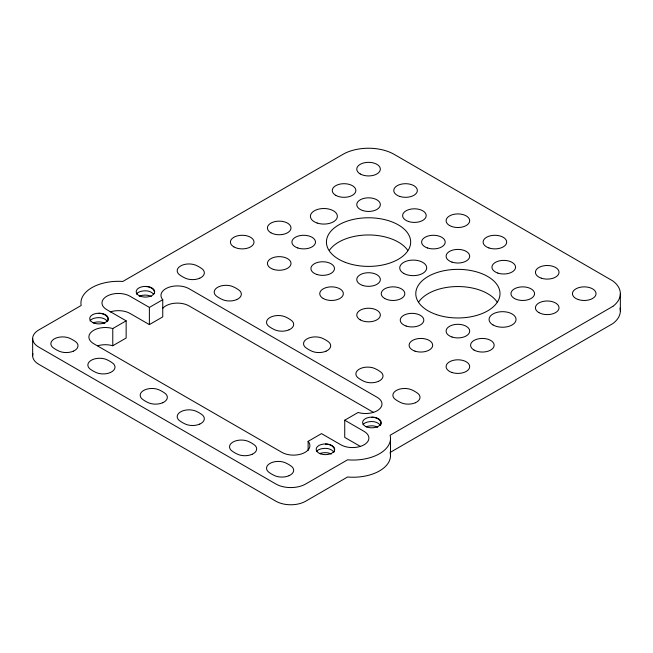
<?xml version="1.0" encoding="UTF-8"?>
<svg xmlns="http://www.w3.org/2000/svg" width="653" height="653" viewBox="0 0 653 653"><rect width="100%" height="100%" fill="white"/><g stroke="black" fill="none" stroke-linecap="round" stroke-linejoin="round"><path stroke-width="0.98" d="M344.727 420.205L364.088 431.38A16.423 9.485 0 0 1 364.088 444.791A16.423 9.485 0 0 1 340.858 444.791L321.496 433.616L308.126 441.338A16.423 9.485 0 0 1 303.147 453.313A16.423 9.485 0 0 1 281.876 452.349L93.706 343.707A16.423 9.485 0 0 1 92.024 331.422A16.423 9.485 0 0 1 112.773 328.549L126.143 320.827L106.79 309.653A16.423 9.485 0 0 1 106.79 296.242A16.423 9.485 0 0 1 130.02 296.242L149.374 307.416L162.752 299.694A16.423 9.485 0 0 1 167.731 287.72A16.423 9.485 0 0 1 188.995 288.683L377.173 397.326A16.423 9.485 0 0 1 378.846 409.611A16.423 9.485 0 0 1 358.105 412.484L344.727 420.205L344.727 437.396L360.562 446.546M97.86 345.739A16.423 9.485 0 0 1 112.773 345.739L126.143 338.025L126.143 320.827M110.194 311.93A16.423 9.485 0 0 1 130.02 313.432L149.374 324.614L162.752 316.893L162.752 299.694M390.11 452.464L612.889 323.553A36.111 20.847 0 0 0 620.04 308.134M373.638 412.484L188.995 305.882A16.423 9.485 0 0 0 162.752 308.281M620.35 293.662L620.35 310.861M390.51 438.481L390.51 455.672M308.126 441.338L308.126 450.439M149.374 307.416L149.374 324.614M112.773 328.549L112.773 345.739M32.65 338.54L32.65 355.73M32.96 353.64A21.059 12.154 0 0 0 38.821 364.325L275.901 501.21A21.059 12.154 0 0 0 305.677 501.21L347.584 477.008A37.482 21.639 0 0 0 390.208 452.856M329.365 250.377A42.119 24.316 0 0 1 368.455 234.966A42.119 24.316 0 0 1 407.676 250.279M418.826 301.776A42.119 24.316 0 0 1 458.128 286.545A42.119 24.316 0 0 1 497.137 302.037M153.708 294.421A9.158 6.31 0 0 0 145.448 290.805A9.158 4.163 0 0 0 136.469 294.185M151.259 296.552A9.158 6.31 0 0 0 145.448 295.099A9.158 4.163 0 0 0 139.195 296.225M145.448 286.504A9.158 6.31 0 0 1 154.508 293.605M107.476 321.611A9.158 6.31 0 0 0 98.987 317.627A9.158 4.163 0 0 0 90.016 320.998M104.807 323.374A9.158 6.31 0 0 0 98.987 321.921A9.158 4.163 0 0 0 93.167 322.876M108.047 320.427A9.158 6.31 0 0 1 107.957 320.819M98.987 313.326A9.158 6.31 0 0 1 108.12 319.635M333.92 452.349A9.158 6.31 0 0 0 325.431 448.358A9.158 4.163 0 0 0 316.583 451.484M331.251 454.104A9.158 6.31 0 0 0 325.431 452.66A9.158 4.163 0 0 0 319.611 453.615M325.431 444.064A9.158 6.31 0 0 1 334.401 451.55M380.381 425.527A9.158 6.31 0 0 0 371.884 421.536A9.158 4.163 0 0 0 363.044 424.662M377.703 427.291A9.158 6.31 0 0 0 371.884 425.838A9.158 4.163 0 0 0 366.072 426.793M371.884 417.243A9.158 6.31 0 0 1 380.862 424.728M612.889 306.355L390.11 435.265A37.482 21.639 0 0 1 347.584 459.818L305.677 484.012A21.059 12.154 0 0 1 275.901 484.012L38.821 347.135A21.059 12.154 0 0 1 38.821 329.945L81.184 305.482A37.482 21.639 0 0 1 122.797 281.459L342.947 154.353A36.217 20.904 0 0 1 394.159 154.353L612.889 280.97A36.111 20.847 0 0 1 612.889 306.355M538.896 312.616A11.795 6.808 0 0 0 558.625 309.563A11.795 6.808 0 0 0 544.178 301.221A11.795 6.808 0 0 0 538.896 312.616M474.037 350.057A11.795 6.808 0 0 0 493.766 347.004A11.795 6.808 0 0 0 479.326 338.67A11.795 6.808 0 0 0 474.037 350.057M493.031 324.957A13.476 7.779 0 0 0 515.584 321.464A13.476 7.779 0 0 0 499.072 311.938A13.476 7.779 0 0 0 493.031 324.957M541.337 278.194A11.795 6.808 0 0 0 559.025 272.301A11.795 6.808 0 0 0 541.337 266.4A11.795 6.808 0 0 0 541.337 278.194M414.99 351.134A11.795 6.808 0 0 0 432.678 345.241A11.795 6.808 0 0 0 414.99 339.348A11.795 6.808 0 0 0 414.99 351.134M406.133 326.035A11.795 6.808 0 0 0 423.821 320.141A11.795 6.808 0 0 0 406.133 314.248A11.795 6.808 0 0 0 406.133 326.035M451.998 337.005A11.795 6.808 0 0 0 469.687 331.112A11.795 6.808 0 0 0 451.998 325.21A11.795 6.808 0 0 0 451.998 337.005M514.409 298.478A11.795 6.808 0 0 0 534.138 295.425A11.795 6.808 0 0 0 519.698 287.091A11.795 6.808 0 0 0 514.409 298.478M497.855 273.085A11.795 6.808 0 0 0 515.543 267.183A11.795 6.808 0 0 0 497.855 261.29A11.795 6.808 0 0 0 497.855 273.085M451.998 262.114A11.795 6.808 0 0 0 469.687 256.221A11.795 6.808 0 0 0 451.998 250.319A11.795 6.808 0 0 0 451.998 262.114M384.699 298.478A11.795 6.808 0 0 0 404.427 295.425A11.795 6.808 0 0 0 389.988 287.083A11.795 6.808 0 0 0 384.699 298.478M403.693 273.378A13.476 7.779 0 0 0 426.238 269.885A13.476 7.779 0 0 0 409.733 260.359A13.476 7.779 0 0 0 403.693 273.378M451.998 372.504A11.795 6.808 0 0 0 469.687 366.611A11.795 6.808 0 0 0 451.998 360.709A11.795 6.808 0 0 0 451.998 372.504M578.346 299.564A11.795 6.808 0 0 0 596.034 293.662A11.795 6.808 0 0 0 578.346 287.769A11.795 6.808 0 0 0 578.346 299.564M449.558 225.53A11.795 6.808 0 0 0 469.287 222.477A11.795 6.808 0 0 0 454.839 214.143A11.795 6.808 0 0 0 449.558 225.53M323.211 298.478A11.795 6.808 0 0 0 342.939 295.425A11.795 6.808 0 0 0 328.5 287.083A11.795 6.808 0 0 0 323.211 298.478M316.795 274.456A11.795 6.808 0 0 0 334.483 268.563A11.795 6.808 0 0 0 316.795 262.669A11.795 6.808 0 0 0 316.795 274.456M362.66 285.426A11.795 6.808 0 0 0 380.348 279.533A11.795 6.808 0 0 0 362.66 273.631A11.795 6.808 0 0 0 362.66 285.426M427.511 247.977A11.795 6.808 0 0 0 445.199 242.083A11.795 6.808 0 0 0 427.511 236.19A11.795 6.808 0 0 0 427.511 247.977M408.517 221.506A11.795 6.808 0 0 0 426.205 215.604A11.795 6.808 0 0 0 408.517 209.711A11.795 6.808 0 0 0 408.517 221.506M362.66 210.535A11.795 6.808 0 0 0 380.348 204.642A11.795 6.808 0 0 0 362.66 198.741A11.795 6.808 0 0 0 362.66 210.535M297.801 247.977A11.795 6.808 0 0 0 315.489 242.083A11.795 6.808 0 0 0 297.801 236.19A11.795 6.808 0 0 0 297.801 247.977M317.146 223.032A13.476 7.779 0 0 0 337.364 216.298A13.476 7.779 0 0 0 317.146 209.556A13.476 7.779 0 0 0 317.146 223.032M360.219 319.839A11.795 6.808 0 0 0 379.948 316.787A11.795 6.808 0 0 0 365.5 308.453A11.795 6.808 0 0 0 360.219 319.839M488.999 247.977A11.795 6.808 0 0 0 506.687 242.083A11.795 6.808 0 0 0 488.999 236.19A11.795 6.808 0 0 0 488.999 247.977M360.219 173.951A11.795 6.808 0 0 0 379.948 170.898A11.795 6.808 0 0 0 365.5 162.564A11.795 6.808 0 0 0 360.219 173.951M233.872 246.899A11.795 6.808 0 0 0 253.601 243.847A11.795 6.808 0 0 0 239.161 235.504A11.795 6.808 0 0 0 233.872 246.899M270.873 232.762A11.795 6.808 0 0 0 290.601 229.709A11.795 6.808 0 0 0 276.162 221.375A11.795 6.808 0 0 0 270.873 232.762M335.732 195.32A11.795 6.808 0 0 0 355.461 192.268A11.795 6.808 0 0 0 341.021 183.926A11.795 6.808 0 0 0 335.732 195.32M273.321 269.346A11.795 6.808 0 0 0 291.009 263.453A11.795 6.808 0 0 0 273.321 257.551A11.795 6.808 0 0 0 273.321 269.346M399.66 196.398A11.795 6.808 0 0 0 417.349 190.505A11.795 6.808 0 0 0 399.66 184.611A11.795 6.808 0 0 0 399.66 196.398M289.075 475.686A11.795 6.808 0 0 0 292.103 466.879A31.091 17.949 0 0 0 286.659 463.401A11.795 6.808 0 0 0 271.142 462.814A11.795 6.808 0 0 0 268.105 471.621A31.091 17.949 0 0 0 273.558 475.098A11.795 6.808 0 0 0 289.075 475.686M252.066 454.317A11.795 6.808 0 0 0 255.103 445.509A31.091 17.949 0 0 0 249.65 442.04A11.795 6.808 0 0 0 234.133 441.452A11.795 6.808 0 0 0 231.105 450.26A31.091 17.949 0 0 0 236.549 453.729A11.795 6.808 0 0 0 252.066 454.317M199.736 424.107A11.795 6.808 0 0 0 202.765 415.3A31.091 17.949 0 0 0 197.32 411.823A11.795 6.808 0 0 0 181.803 411.235A11.795 6.808 0 0 0 178.767 420.042A31.091 17.949 0 0 0 184.219 423.519A11.795 6.808 0 0 0 199.736 424.107M162.728 402.738A11.795 6.808 0 0 0 165.764 393.93A31.091 17.949 0 0 0 160.312 390.461A11.795 6.808 0 0 0 144.795 389.874A11.795 6.808 0 0 0 141.766 398.681A31.091 17.949 0 0 0 147.211 402.15A11.795 6.808 0 0 0 162.728 402.738M110.398 372.52A11.795 6.808 0 0 0 113.426 363.721A31.091 17.949 0 0 0 107.982 360.244A11.795 6.808 0 0 0 92.465 359.656A11.795 6.808 0 0 0 89.428 368.463A31.091 17.949 0 0 0 94.881 371.941A11.795 6.808 0 0 0 110.398 372.52M73.389 351.159A11.795 6.808 0 0 0 76.425 342.352A31.091 17.949 0 0 0 70.973 338.883A11.795 6.808 0 0 0 55.456 338.295A11.795 6.808 0 0 0 52.428 347.102A31.091 17.949 0 0 0 57.872 350.571A11.795 6.808 0 0 0 73.389 351.159M415.414 402.738A11.795 6.808 0 0 0 418.451 393.93A31.091 17.949 0 0 0 413.006 390.461A11.795 6.808 0 0 0 397.489 389.874A11.795 6.808 0 0 0 394.453 398.681A31.091 17.949 0 0 0 399.897 402.15A11.795 6.808 0 0 0 415.414 402.738M378.414 381.376A11.795 6.808 0 0 0 381.442 372.569A31.091 17.949 0 0 0 375.997 369.092A11.795 6.808 0 0 0 360.48 368.512A11.795 6.808 0 0 0 357.444 377.312A31.091 17.949 0 0 0 362.897 380.789A11.795 6.808 0 0 0 378.414 381.376M326.076 351.159A11.795 6.808 0 0 0 329.112 342.352A31.091 17.949 0 0 0 323.668 338.883A11.795 6.808 0 0 0 308.151 338.295A11.795 6.808 0 0 0 305.114 347.102A31.091 17.949 0 0 0 310.559 350.571A11.795 6.808 0 0 0 326.076 351.159M289.075 329.798A11.795 6.808 0 0 0 292.103 320.99A31.091 17.949 0 0 0 286.659 317.513A11.795 6.808 0 0 0 271.142 316.925A11.795 6.808 0 0 0 268.105 325.733A31.091 17.949 0 0 0 273.558 329.21A11.795 6.808 0 0 0 289.075 329.798M236.737 299.58A11.795 6.808 0 0 0 239.773 290.773A31.091 17.949 0 0 0 234.329 287.304A11.795 6.808 0 0 0 218.812 286.716A11.795 6.808 0 0 0 215.776 295.523A31.091 17.949 0 0 0 221.22 298.992A11.795 6.808 0 0 0 236.737 299.58M199.736 278.219A11.795 6.808 0 0 0 202.765 269.411A31.091 17.949 0 0 0 197.32 265.934A11.795 6.808 0 0 0 181.803 265.347A11.795 6.808 0 0 0 178.767 274.154A31.091 17.949 0 0 0 184.219 277.631A11.795 6.808 0 0 0 199.736 278.219M345.331 262.367A42.119 24.316 0 0 0 410.59 243.553A42.119 24.316 0 0 0 349.739 220.33A42.119 24.316 0 0 0 345.331 262.367M436.628 314.648A42.119 24.316 0 0 0 500.01 293.801A42.119 24.316 0 0 0 437.045 272.538A42.119 24.316 0 0 0 436.628 314.648M140.558 296.282A9.264 5.346 0 0 0 154.704 291.907A9.264 5.346 0 0 0 141.064 287.026A9.264 5.346 0 0 0 140.558 296.282M94.105 323.104A9.264 5.346 0 0 0 108.251 318.729A9.264 5.346 0 0 0 94.612 313.848A9.264 5.346 0 0 0 94.105 323.104M320.541 453.835A9.264 5.346 0 0 0 334.695 449.468A9.264 5.346 0 0 0 321.064 444.579A9.264 5.346 0 0 0 320.541 453.835M367.002 427.021A9.264 5.346 0 0 0 381.148 422.646A9.264 5.346 0 0 0 367.508 417.757A9.264 5.346 0 0 0 367.002 427.021"/></g></svg>
